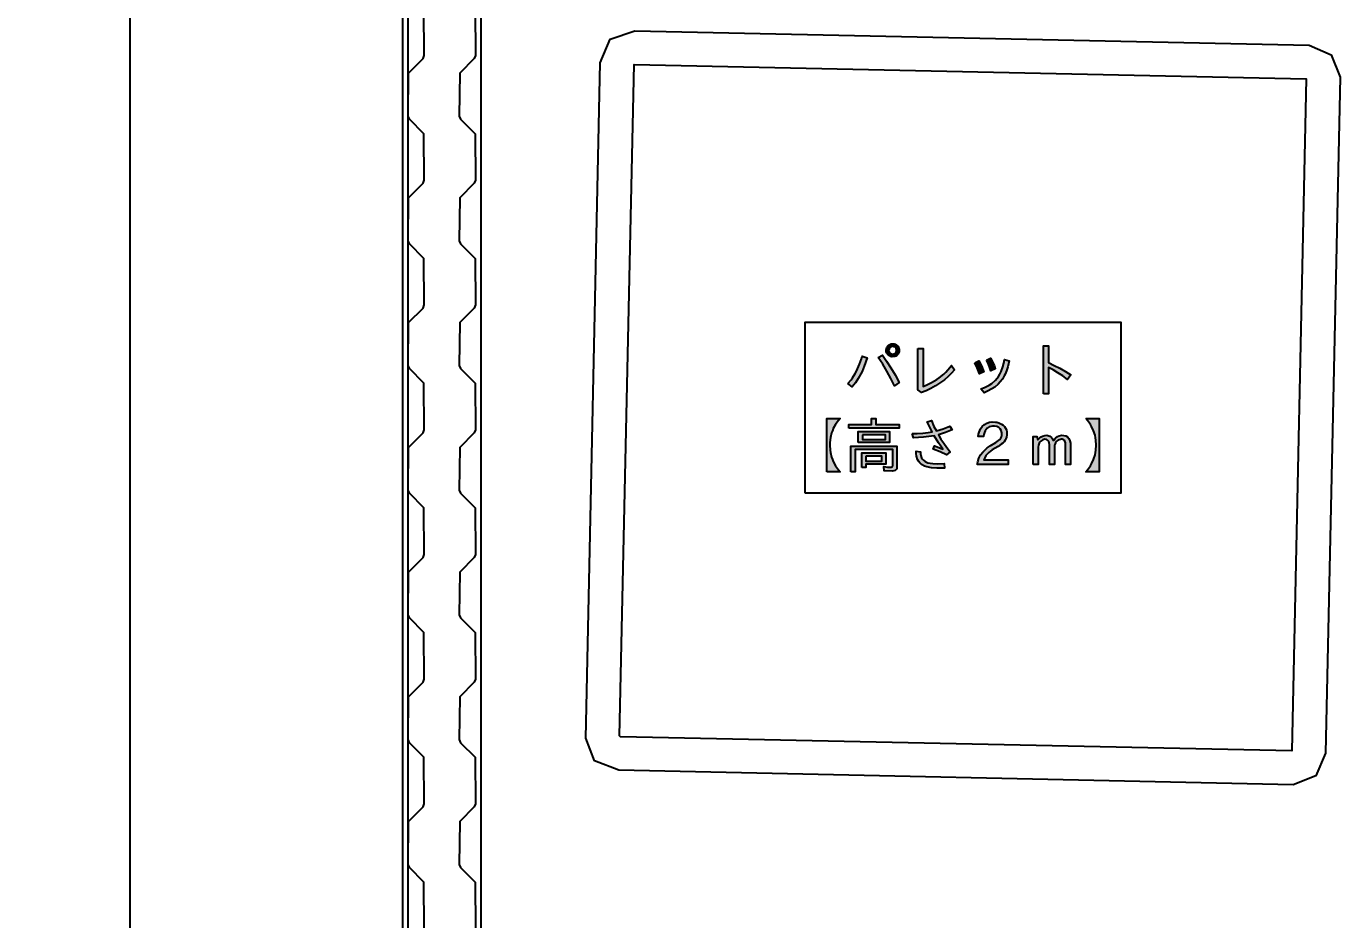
# Model space of a CAD drawing. Header units: millimetres. Extents: x -851 to 12103, y -752 to 16103.
# Drawn here: x -851 to 2083, y 10445 to 12436 of the extents above; entities that cross this region are included whole.
import ezdxf

# ---------------------------------------------------------------- set-up
doc = ezdxf.new("R2010")
doc.units = ezdxf.units.MM
for name, color, linetype in [('名称ラベル', 1, 'Continuous'), ('壁', 8, 'Continuous'), ('寸法', 2, 'Continuous'), ('床', 9, 'Continuous'), ('荷', 34, 'Continuous'), ('設備', 5, 'Continuous')]:
    doc.layers.add(name, color=color, linetype=linetype)
doc.styles.add('OpenSansCondensed-Light', font='OpenSansCondensed-Light.ttf')
doc.dimstyles.new('EZDXF', dxfattribs={"dimtxt": 200, "dimasz": 150, "dimexe": 100, "dimexo": 100, "dimgap": 0.1, "dimtad": 1, "dimdec": 0, "dimzin": 12, "dimdsep": 46, "dimtxsty": 'OpenSansCondensed-Light', "dimblk": 'ARCHTICK', "dimcen": 2.5, "dimazin": 3, "dimtfac": 0.5, "dimtmove": 2, "dimatfit": 3})

# ---------------------------------------------------------------- blocks, each defined once
blk = doc.blocks.new('_ARCHTICK')
at = {"color": 0, "linetype": 'BYBLOCK', "const_width": 0.15}
blk.add_lwpolyline([(-0.5, -0.5), (0.5, 0.5)], dxfattribs=at)

msp = doc.modelspace()

# ---------------------------------------------------------------- hatches: boundary and pattern name
at = {"layer": '名称ラベル'}
h = msp.add_hatch(color=1, dxfattribs=at)
h.paths.add_polyline_path([(1065.7, 11714.2), (1066.1, 11717.7), (1067.3, 11720.9), (1069.2, 11723.6), (1070.9, 11725.2), (1073.9, 11727.1), (1076.7, 11728.2), (1083.3, 11728.3), (1086, 11727.4), (1087.8, 11726.5), (1091.6, 11723.1), (1093.9, 11719.3), (1094.6, 11716.8), (1094.8, 11714.1), (1094.5, 11711.4), (1093.7, 11708.8), (1092.4, 11706.3), (1090.9, 11704.2), (1089.1, 11702.5), (1087.2, 11701.2), (1085, 11700.3), (1082.7, 11699.7), (1077.3, 11699.9), (1078.9, 11699.9), (1076.2, 11700.2), (1073.5, 11701.3), (1070.1, 11703.7), (1068.4, 11705.6), (1067.1, 11707.7), (1065.9, 11711.4)])
h.paths.add_polyline_path([(1077.2, 11722.2), (1074.2, 11720.4), (1073.1, 11719.3), (1072.1, 11717.3), (1071.6, 11713.7), (1072.4, 11710.6), (1074.4, 11707.7), (1076.7, 11706.1), (1079.5, 11705.3), (1085.7, 11705.3), (1081.8, 11705.5), (1085.2, 11706.9), (1087.7, 11709.5), (1088.8, 11712.2), (1088.8, 11716), (1088, 11718.3), (1086.4, 11720.2), (1084.7, 11721.6), (1082.3, 11722.6), (1086.4, 11722.6), (1078.5, 11722.8), (1078.9, 11722.7), (1070.6, 11722)])
for points in [[(1136.4, 11717.7), (1147.9, 11717.7), (1147.9, 11633.4), (1154.6, 11636.1), (1167.1, 11642.1), (1178.7, 11649), (1184.2, 11652.8), (1194.3, 11661.1), (1199, 11665.5), (1203.4, 11670.2), (1211.6, 11680.2), (1217.9, 11670.7), (1211.6, 11663), (1204.2, 11655.6), (1195.6, 11648.4), (1189.3, 11643.7), (1175.5, 11634.8), (1165.1, 11629), (1154.8, 11623.9), (1144.5, 11619.8), (1136.4, 11626)], [(1416.5, 11616.6), (1416.5, 11723.7), (1427.3, 11723.7), (1427.3, 11686.7), (1440.4, 11680.4), (1453, 11673.8), (1465.3, 11666.8), (1477.2, 11659.4), (1470.2, 11648.7), (1459.3, 11656.7), (1448.5, 11663.9), (1437.8, 11670.3), (1427.3, 11675.9), (1427.3, 11616.6)], [(980.5, 11639.6), (987.4, 11648), (990.6, 11652.5), (996.5, 11662), (999.3, 11667.1), (1001.8, 11672.3), (1006.5, 11683.3), (1010.6, 11695.1), (1012.4, 11701.2), (1023.3, 11697.4), (1016.9, 11678.4), (1011.9, 11666.8), (1009.2, 11661.2), (1003.4, 11650.8), (997.1, 11641.1), (990.2, 11632.2)], [(1047.8, 11697.9), (1057.4, 11703), (1066.7, 11689.6), (1076.1, 11675), (1085.4, 11659.2), (1094.8, 11642.1), (1084.1, 11634.9), (1076.1, 11651.3), (1067.3, 11667.2), (1057.9, 11682.8)], [(1263.3, 11686.1), (1272.4, 11690.5), (1275.6, 11684.9), (1278.5, 11679), (1283.4, 11666.1), (1273.7, 11661.4), (1268.8, 11674.6)], [(1276.8, 11628.1), (1284.6, 11630.9), (1295, 11636.1), (1301.2, 11640.2), (1309.4, 11647.4), (1316, 11655.3), (1319.3, 11660.7), (1322.2, 11666.8), (1325.9, 11677.2), (1327.8, 11684.9), (1329.4, 11693.3), (1339.8, 11690.8), (1336.7, 11676.8), (1334, 11668.2), (1330.7, 11660.4), (1328.8, 11656.7), (1324.7, 11649.8), (1320, 11643.5), (1315.5, 11638.7), (1307.6, 11632), (1301.6, 11628), (1291.4, 11622.7), (1283.8, 11619.5)], [(1289.1, 11692.1), (1298.6, 11696.5), (1301.6, 11691), (1304.4, 11685.2), (1306.9, 11679), (1309, 11672.5), (1299.1, 11667.9), (1297, 11674.7), (1294.6, 11681), (1292, 11686.8)], [(933.3, 11443.4), (933.3, 11562), (963.3, 11562), (956.1, 11553.4), (953, 11548.9), (947.8, 11539.6), (945.7, 11534.7), (943.9, 11529.7), (941.3, 11519.3), (940, 11508.4), (939.8, 11502.7), (940.5, 11491.5), (941.3, 11486.1), (943.9, 11475.7), (945.7, 11470.7), (947.8, 11465.8), (953, 11456.4), (959.6, 11447.6), (963.3, 11443.4)], [(982.2, 11540.5), (982.2, 11548.4), (1033, 11548.4), (1033, 11562.3), (1043, 11562.3), (1043, 11548.4), (1094.6, 11548.4), (1094.6, 11540.5)], [(1123.3, 11528.8), (1135.1, 11528.7), (1147.4, 11529.2), (1159.3, 11530.5), (1168, 11531.9), (1157, 11554.8), (1166.6, 11557.5), (1172.3, 11544.4), (1177.6, 11534.1), (1185.5, 11536.3), (1193.1, 11538.9), (1200.4, 11541.8), (1207.3, 11545.1), (1212.9, 11536.3), (1198.1, 11530.4), (1182.2, 11525.7), (1187.8, 11516.2), (1194, 11506.7), (1200.8, 11497.2), (1208.1, 11487.6), (1199.9, 11480.6), (1185.7, 11487.5), (1170.4, 11493.2), (1173.3, 11500.7), (1183.1, 11497.5), (1192.1, 11493.9), (1187.2, 11500.5), (1182.2, 11507.6), (1172.8, 11523.5), (1160.6, 11521.5), (1148.8, 11520.1), (1137.4, 11519.2), (1126.3, 11519)], [(1268.3, 11459.1), (1269.6, 11465.1), (1272.5, 11473.4), (1276.3, 11480.8), (1281, 11487.2), (1285.3, 11491.6), (1291, 11496.3), (1297.9, 11500.9), (1310.3, 11508.2), (1316.4, 11512.7), (1318.9, 11515.2), (1321.1, 11518.2), (1322.6, 11521.4), (1323.3, 11524.9), (1323.4, 11530.1), (1322.3, 11535), (1320.2, 11538.9), (1318.7, 11540.5), (1317, 11541.9), (1312.7, 11543.8), (1307.4, 11544.8), (1302.4, 11544.9), (1298.7, 11544.3), (1295.3, 11543.1), (1291, 11540.2), (1288.4, 11537.6), (1286.3, 11534.3), (1284.6, 11530.7), (1283.5, 11526.5), (1282.8, 11521.9), (1271.1, 11521.9), (1271.8, 11526.7), (1272.8, 11531.2), (1274.4, 11535.4), (1276.3, 11539.2), (1280, 11544.1), (1284.6, 11548.3), (1289.9, 11551.4), (1295.7, 11553.5), (1302.1, 11554.4), (1309.5, 11554.1), (1312.7, 11553.6), (1317.2, 11552.3), (1322.7, 11549.7), (1326.5, 11547), (1329.5, 11543.9), (1331.9, 11540.3), (1333.6, 11536.4), (1334.7, 11532.1), (1334.9, 11525.5), (1334, 11520), (1332.7, 11516.6), (1330.9, 11513.3), (1328.6, 11510.2), (1325.8, 11507.3), (1322.4, 11504.5), (1315.4, 11499.7), (1302.1, 11491.9), (1294.2, 11485.8), (1288.2, 11479.2), (1285.3, 11474.4), (1283.3, 11469.5), (1337.5, 11469.5), (1337.5, 11459.1)], [(1510.6, 11562), (1540.7, 11562), (1540.7, 11443.4), (1510.6, 11443.4), (1514.4, 11447.6), (1520.9, 11456.5), (1523.7, 11461.1), (1528.2, 11470.7), (1531.5, 11480.8), (1532.6, 11486.1), (1533.4, 11491.4), (1534.1, 11502.5), (1533.4, 11513.7), (1532.6, 11519.1), (1531.5, 11524.4), (1528.2, 11534.5), (1523.7, 11544.2), (1520.9, 11548.8), (1514.4, 11557.7)], [(1393.4, 11459.1), (1393.4, 11522), (1401.9, 11522), (1403.8, 11514.1), (1408.3, 11518.6), (1411.4, 11521), (1414.5, 11522.7), (1419.2, 11524.2), (1424.2, 11524.4), (1425.9, 11524.2), (1430.5, 11522.5), (1434.4, 11519.5), (1436.6, 11516.6), (1438.5, 11513.2), (1442.9, 11518.1), (1447.8, 11521.7), (1451.2, 11523.3), (1456.7, 11524.4), (1462, 11524.3), (1466.4, 11523), (1470.1, 11520.7), (1473.1, 11517.3), (1475.5, 11512.4), (1476.7, 11506.6), (1476.8, 11459.1), (1465.7, 11459.1), (1465.7, 11503.8), (1465.4, 11507.4), (1464, 11511.5), (1462.5, 11513.5), (1460.4, 11514.8), (1457.7, 11515.5), (1456.3, 11515.5), (1454.4, 11515.4), (1451.6, 11514.7), (1448.9, 11513.3), (1447.2, 11512), (1445.6, 11510.5), (1443.4, 11507.7), (1442.3, 11505.7), (1441.2, 11502.5), (1440.7, 11497.8), (1440.7, 11459.1), (1429.5, 11459.1), (1429.5, 11503.8), (1429.2, 11507.1), (1428, 11510.5), (1425.4, 11513.7), (1422.8, 11515.2), (1419.5, 11515.5), (1415, 11514.3), (1410.8, 11511.5), (1408.3, 11508.9), (1406.9, 11506.9), (1405.1, 11502.6), (1404.5, 11497.8), (1404.5, 11459.1)], [(987, 11443.2), (987, 11500.2), (1089.8, 11500.2), (1089.7, 11452.9), (1089.1, 11450.2), (1088.5, 11449), (1086.8, 11447.1), (1085.7, 11446.3), (1082.9, 11445.2), (1079.5, 11444.6), (1061.5, 11445.2), (1060.2, 11454.7), (1068.8, 11453.6), (1076.5, 11453.3), (1078.9, 11454), (1079.9, 11455.2), (1080.5, 11457.6), (1080.4, 11492.6), (996.4, 11492.6), (996.4, 11443.2)], [(1132.8, 11483.6), (1132.8, 11489), (1142.2, 11487.4), (1142.4, 11483.1), (1143.1, 11479.3), (1144.8, 11474.3), (1146.5, 11471.4), (1148.6, 11468.9), (1152.9, 11465.7), (1158.9, 11463.3), (1164, 11462.1), (1169.8, 11461.4), (1180, 11460.9), (1194.8, 11461.4), (1195.9, 11451.4), (1178.6, 11451.2), (1166.6, 11452.1), (1156.6, 11454), (1151, 11455.9), (1146.3, 11458.3), (1144.3, 11459.7), (1140.7, 11462.9), (1137.8, 11466.6), (1135.6, 11470.8), (1133.4, 11478.1)]]:
    msp.add_hatch(color=1, dxfattribs=at).paths.add_polyline_path(points)
h = msp.add_hatch(color=1, dxfattribs=at)
h.paths.add_polyline_path([(1003.6, 11508.1), (1003.6, 11532.6), (1073.3, 11532.6), (1073.3, 11508.1)])
h.paths.add_polyline_path([(1012.9, 11525.4), (1012.8, 11515.3), (1064, 11515.3), (1064, 11525.4)])
h = msp.add_hatch(color=1, dxfattribs=at)
h.paths.add_polyline_path([(1011.4, 11452.4), (1011.4, 11485.2), (1064.9, 11485.2), (1064.9, 11460), (1020.3, 11460), (1020.2, 11452.4)])
h.paths.add_polyline_path([(1020.3, 11478.2), (1020.3, 11467), (1056.1, 11467), (1056.1, 11478.2)])

# ---------------------------------------------------------------- linework, layer by layer
for points in [[(885.2, 11395.2), (885.2, 11776.6), (1588.7, 11776.6), (1588.7, 11395.2)], [(1065.7, 11714.2), (1066.1, 11717.7), (1067.3, 11720.9), (1069.2, 11723.6), (1070.9, 11725.2), (1073.9, 11727.1), (1076.7, 11728.2), (1083.3, 11728.3), (1086, 11727.4), (1087.8, 11726.5), (1091.6, 11723.1), (1093.8, 11719.3), (1094.6, 11716.8), (1094.8, 11714.1), (1094.5, 11711.4), (1093.7, 11708.8), (1092.4, 11706.3), (1090.9, 11704.2), (1089.1, 11702.5), (1087.2, 11701.2), (1085, 11700.3), (1082.7, 11699.8), (1077.3, 11699.9), (1078.9, 11699.9), (1076.2, 11700.1), (1073.5, 11701.3), (1070.1, 11703.7), (1068.4, 11705.6), (1067.1, 11707.7), (1065.9, 11711.4)], [(1077.2, 11722.2), (1074.2, 11720.4), (1073.1, 11719.3), (1072.1, 11717.3), (1071.5, 11713.7), (1072.4, 11710.6), (1074.4, 11707.7), (1076.7, 11706.1), (1079.5, 11705.3), (1085.7, 11705.3), (1081.8, 11705.5), (1085.2, 11706.9), (1087.7, 11709.5), (1088.8, 11712.2), (1088.8, 11716), (1088, 11718.3), (1086.4, 11720.2), (1084.7, 11721.6), (1082.3, 11722.6), (1086.4, 11722.6), (1078.5, 11722.8), (1078.9, 11722.7), (1070.6, 11722)], [(1136.4, 11717.6), (1147.9, 11717.6), (1147.9, 11633.4), (1154.6, 11636.1), (1167.1, 11642.1), (1178.7, 11649), (1184.2, 11652.8), (1194.3, 11661.1), (1199, 11665.5), (1203.4, 11670.2), (1211.6, 11680.2), (1217.9, 11670.7), (1211.6, 11663), (1204.2, 11655.6), (1195.6, 11648.4), (1189.3, 11643.7), (1175.5, 11634.8), (1165.1, 11629), (1154.8, 11623.9), (1144.5, 11619.8), (1136.4, 11626)], [(1416.5, 11616.6), (1416.5, 11723.7), (1427.3, 11723.7), (1427.3, 11686.7), (1440.3, 11680.4), (1453, 11673.8), (1465.3, 11666.8), (1477.2, 11659.4), (1470.2, 11648.7), (1459.3, 11656.7), (1448.5, 11663.9), (1437.8, 11670.3), (1427.3, 11675.9), (1427.3, 11616.6)], [(980.5, 11639.6), (987.4, 11648), (990.6, 11652.5), (996.5, 11662), (999.3, 11667.1), (1001.9, 11672.3), (1006.5, 11683.3), (1010.6, 11695.1), (1012.4, 11701.2), (1023.3, 11697.4), (1016.9, 11678.4), (1011.9, 11666.8), (1009.2, 11661.2), (1003.4, 11650.8), (997.1, 11641.1), (990.2, 11632.2)], [(1047.8, 11697.9), (1057.4, 11703), (1066.7, 11689.6), (1076.1, 11675), (1085.4, 11659.2), (1094.8, 11642.1), (1084.1, 11634.9), (1076.1, 11651.3), (1067.3, 11667.2), (1057.9, 11682.8)], [(1263.3, 11686), (1272.5, 11690.5), (1275.6, 11684.9), (1278.5, 11679), (1283.4, 11666.1), (1273.7, 11661.4), (1268.8, 11674.6)], [(1276.8, 11628.1), (1284.6, 11630.9), (1295, 11636.1), (1301.2, 11640.2), (1309.4, 11647.4), (1316, 11655.3), (1319.3, 11660.8), (1322.2, 11666.8), (1325.9, 11677.2), (1327.8, 11684.9), (1329.4, 11693.3), (1339.8, 11690.8), (1336.7, 11676.8), (1334, 11668.2), (1330.7, 11660.4), (1328.8, 11656.7), (1324.7, 11649.8), (1320, 11643.5), (1315.5, 11638.7), (1307.6, 11632), (1301.6, 11628), (1291.4, 11622.7), (1283.8, 11619.5)], [(1289.1, 11692.1), (1298.5, 11696.5), (1301.6, 11691), (1304.4, 11685.2), (1306.9, 11679), (1309, 11672.5), (1299.1, 11667.9), (1297, 11674.7), (1294.6, 11681), (1292, 11686.8)], [(933.2, 11443.4), (933.2, 11562), (963.3, 11562), (956.1, 11553.4), (953, 11548.9), (947.8, 11539.5), (945.7, 11534.7), (943.9, 11529.7), (941.3, 11519.3), (940, 11508.4), (939.9, 11502.7), (940.5, 11491.5), (941.3, 11486.1), (943.9, 11475.7), (945.7, 11470.6), (947.8, 11465.8), (953, 11456.4), (959.6, 11447.6), (963.3, 11443.4)], [(982.2, 11540.5), (982.2, 11548.4), (1033, 11548.4), (1033, 11562.2), (1043, 11562.2), (1043, 11548.4), (1094.6, 11548.4), (1094.6, 11540.5)], [(1123.3, 11528.8), (1135.1, 11528.7), (1147.3, 11529.2), (1159.3, 11530.5), (1168, 11531.9), (1157, 11554.8), (1166.6, 11557.5), (1172.3, 11544.4), (1177.6, 11534.1), (1185.5, 11536.3), (1193.1, 11538.9), (1200.4, 11541.8), (1207.3, 11545.1), (1212.9, 11536.3), (1198, 11530.4), (1182.2, 11525.7), (1187.8, 11516.2), (1194, 11506.7), (1200.8, 11497.2), (1208.2, 11487.6), (1199.9, 11480.6), (1185.7, 11487.5), (1170.4, 11493.2), (1173.3, 11500.7), (1183.1, 11497.5), (1192.1, 11493.9), (1187.2, 11500.5), (1182.2, 11507.6), (1172.8, 11523.5), (1160.6, 11521.5), (1148.8, 11520.1), (1137.4, 11519.2), (1126.3, 11519)], [(1268.3, 11459.1), (1269.7, 11465.1), (1272.5, 11473.4), (1276.3, 11480.8), (1281, 11487.2), (1285.3, 11491.6), (1291, 11496.3), (1297.9, 11500.9), (1310.3, 11508.2), (1316.4, 11512.7), (1318.9, 11515.2), (1321.1, 11518.2), (1322.5, 11521.4), (1323.3, 11524.9), (1323.4, 11530.1), (1322.3, 11535), (1320.2, 11538.9), (1318.7, 11540.5), (1317, 11541.9), (1312.7, 11543.8), (1307.4, 11544.8), (1302.4, 11544.9), (1298.7, 11544.3), (1295.3, 11543.1), (1291, 11540.2), (1288.5, 11537.6), (1286.3, 11534.3), (1284.6, 11530.7), (1283.5, 11526.5), (1282.8, 11521.9), (1271.1, 11521.9), (1271.8, 11526.7), (1272.8, 11531.2), (1274.3, 11535.4), (1276.3, 11539.2), (1280, 11544.1), (1284.6, 11548.3), (1289.9, 11551.4), (1295.7, 11553.5), (1302.1, 11554.4), (1309.5, 11554.1), (1312.7, 11553.6), (1317.2, 11552.3), (1322.7, 11549.6), (1326.5, 11547), (1329.5, 11543.9), (1331.9, 11540.4), (1333.6, 11536.4), (1334.7, 11532.1), (1334.9, 11525.5), (1334, 11520), (1332.7, 11516.6), (1330.9, 11513.3), (1328.6, 11510.2), (1325.8, 11507.3), (1322.4, 11504.5), (1315.4, 11499.7), (1302.1, 11491.9), (1294.2, 11485.8), (1288.2, 11479.2), (1285.3, 11474.4), (1283.3, 11469.5), (1337.5, 11469.5), (1337.5, 11459.1)], [(1510.6, 11562), (1540.7, 11562), (1540.7, 11443.4), (1510.6, 11443.4), (1514.4, 11447.6), (1520.9, 11456.5), (1523.7, 11461.1), (1528.2, 11470.7), (1531.5, 11480.8), (1532.6, 11486), (1533.4, 11491.4), (1534.1, 11502.5), (1533.4, 11513.7), (1532.6, 11519.1), (1531.5, 11524.4), (1528.2, 11534.5), (1523.7, 11544.2), (1520.9, 11548.8), (1514.4, 11557.7)], [(1003.6, 11508.1), (1003.6, 11532.6), (1073.3, 11532.6), (1073.3, 11508.1)], [(1012.9, 11525.4), (1012.8, 11515.3), (1064, 11515.3), (1064, 11525.4)], [(1393.4, 11459.1), (1393.4, 11522), (1401.9, 11522), (1403.8, 11514.1), (1408.3, 11518.6), (1411.4, 11521), (1414.5, 11522.7), (1419.2, 11524.2), (1424.2, 11524.4), (1425.9, 11524.2), (1430.5, 11522.5), (1434.4, 11519.5), (1436.6, 11516.6), (1438.5, 11513.2), (1442.9, 11518.1), (1447.8, 11521.7), (1451.2, 11523.2), (1456.8, 11524.4), (1462, 11524.3), (1466.4, 11523), (1470.1, 11520.7), (1473.1, 11517.3), (1475.5, 11512.4), (1476.7, 11506.6), (1476.8, 11459.1), (1465.7, 11459.1), (1465.7, 11503.8), (1465.4, 11507.4), (1464, 11511.5), (1462.5, 11513.5), (1460.4, 11514.8), (1457.7, 11515.5), (1456.3, 11515.5), (1454.4, 11515.4), (1451.6, 11514.7), (1448.9, 11513.3), (1447.2, 11512), (1445.6, 11510.5), (1443.4, 11507.7), (1442.3, 11505.7), (1441.2, 11502.5), (1440.7, 11497.8), (1440.7, 11459.1), (1429.5, 11459.1), (1429.5, 11503.8), (1429.2, 11507), (1428, 11510.5), (1425.4, 11513.7), (1422.8, 11515.2), (1419.5, 11515.5), (1415, 11514.3), (1410.8, 11511.5), (1408.3, 11508.9), (1406.9, 11506.9), (1405.1, 11502.6), (1404.5, 11497.8), (1404.5, 11459.1)], [(987, 11443.2), (987, 11500.1), (1089.8, 11500.1), (1089.7, 11452.9), (1089.1, 11450.2), (1088.5, 11449), (1086.8, 11447.1), (1085.7, 11446.3), (1082.9, 11445.2), (1079.5, 11444.6), (1061.5, 11445.2), (1060.2, 11454.7), (1068.8, 11453.6), (1076.5, 11453.3), (1078.9, 11454), (1079.9, 11455.2), (1080.5, 11457.6), (1080.4, 11492.6), (996.4, 11492.6), (996.4, 11443.2)], [(1011.4, 11452.4), (1011.4, 11485.2), (1064.9, 11485.2), (1064.9, 11460), (1020.3, 11460), (1020.2, 11452.4)], [(1020.3, 11478.2), (1020.3, 11467), (1056.1, 11467), (1056.1, 11478.2)], [(1132.8, 11483.6), (1132.8, 11489), (1142.2, 11487.4), (1142.5, 11483.1), (1143.1, 11479.3), (1144.8, 11474.2), (1146.5, 11471.4), (1148.6, 11468.9), (1152.9, 11465.7), (1158.9, 11463.3), (1164, 11462.1), (1169.8, 11461.4), (1180, 11460.9), (1194.8, 11461.4), (1195.9, 11451.4), (1178.6, 11451.2), (1166.6, 11452.1), (1156.6, 11454), (1151, 11455.9), (1146.3, 11458.3), (1144.3, 11459.7), (1140.7, 11462.9), (1137.8, 11466.6), (1135.6, 11470.8), (1133.4, 11478.1)]]:
    msp.add_lwpolyline(points, close=True, dxfattribs=at)
at = {"layer": '壁'}
msp.add_lwpolyline([(-12, 6), (-12, 15994), (-10.2, 15998.2), (-6, 16000), (156, 16000), (160.2, 15998.2), (162, 15994), (162, 6), (160.2, 1.8), (156, 0), (-6, 0), (-10.2, 1.8)], close=True, dxfattribs=at)
for points in [[(36, 10425), (35.2, 10528.6), (2.9, 10561.2), (0, 10568), (0.8, 10663.6), (33.1, 10696.2), (36, 10703), (35.2, 10806.6), (2.9, 10839.2), (0, 10846), (0.8, 10941.6), (33.1, 10974.2), (36, 10981), (35.2, 11084.6), (2.9, 11117.2), (0, 11124), (0.8, 11219.6), (33.1, 11252.2), (36, 11259), (35.2, 11362.6), (2.9, 11395.2), (0, 11402), (0.8, 11497.6), (33.1, 11530.2), (36, 11537), (35.2, 11640.6), (2.9, 11673.2), (0, 11680), (0.8, 11775.6), (33.1, 11808.2), (36, 11815), (35.2, 11918.6), (2.9, 11951.2), (0, 11958), (0.8, 12053.6), (33.1, 12086.2), (36, 12093), (35.2, 12196.6), (2.9, 12229.2), (0, 12236), (0.8, 12331.6), (33.1, 12364.2), (36, 12371), (35.2, 12474.6)], [(149.2, 12474.6), (150, 12371), (147.1, 12364.2), (114.8, 12331.6), (114, 12236), (116.9, 12229.2), (149.2, 12196.6), (150, 12093), (147.1, 12086.2), (114.8, 12053.6), (114, 11958), (116.9, 11951.2), (149.2, 11918.6), (150, 11815), (147.1, 11808.2), (114.8, 11775.6), (114, 11680), (116.9, 11673.2), (149.2, 11640.6), (150, 11537), (147.1, 11530.2), (114.8, 11497.6), (114, 11402), (116.9, 11395.2), (149.2, 11362.6), (150, 11259), (147.1, 11252.2), (114.8, 11219.6), (114, 11124), (116.9, 11117.2), (149.2, 11084.6), (150, 10981), (147.1, 10974.2), (114.8, 10941.6), (114, 10846), (116.9, 10839.2), (149.2, 10806.6), (150, 10703), (147.1, 10696.2), (114.8, 10663.6), (114, 10568), (116.9, 10561.2), (149.2, 10528.6), (150, 10425)]]:
    msp.add_lwpolyline(points, dxfattribs=at)
at = {"layer": '床'}
msp.add_lwpolyline([(0, 16000), (12000, 16000), (12000, 0), (0, 0)], close=True, dxfattribs=at)
at = {"layer": '荷'}
msp.add_lwpolyline([(396.3, 10849.2), (428.4, 12354.6), (450.7, 12407.2), (505.4, 12426.4), (2008.6, 12394.3), (2058, 12372.3), (2077.8, 12323), (2045.5, 10815.8), (2023.8, 10765.2), (1972.8, 10745.2), (469.4, 10778.2), (415.5, 10799.1)], close=True, dxfattribs=at)
at = {"layer": '設備'}
msp.add_lwpolyline([(471.1, 10854.2), (504.1, 12351), (2002, 12318.9), (1969.9, 10821), (473.1, 10852.2)], close=True, dxfattribs=at)

# ---------------------------------------------------------------- dimensions: what is measured, and where the dimension line sits
at = {"layer": '寸法'}
msp.add_linear_dim(base=(-620, -52.1), p1=(-20, -52.1), p2=(-20, 16020), angle=90, dimstyle='EZDXF', dxfattribs=at).render()

doc.saveas('drawing.dxf')
